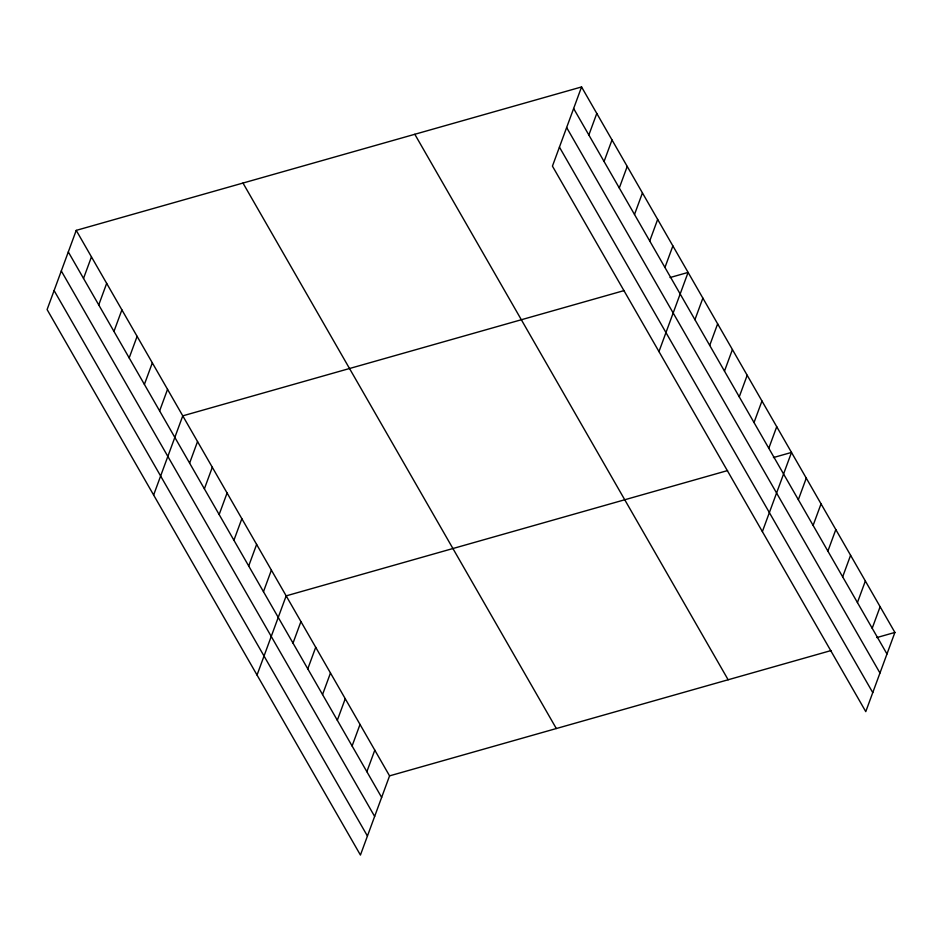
<?xml version="1.0" encoding="UTF-8"?>
<svg xmlns="http://www.w3.org/2000/svg" width="942" height="942" viewBox="0 0 942 942"><rect width="100%" height="100%" fill="white"/><g stroke="black" fill="none" stroke-linecap="round" stroke-linejoin="round"><path stroke-width="1.41" d="M76.231 230.378L47.1 309.565L360.433 855.053L389.564 775.867L76.231 230.378L581.567 86.947L894.9 632.435L865.769 711.622L552.436 166.133L581.567 86.947M83.52 278.432L91.456 256.883M98.745 304.925L106.67 283.377M113.958 331.419L121.895 309.871M129.184 357.913L137.108 336.365M144.397 384.407L152.333 362.858M159.622 410.9L167.546 389.352M153.628 495.021L182.772 415.846L624.169 290.56M189.613 463.111L197.537 441.562M204.379 488.827L212.315 467.279M219.156 514.544L227.081 492.996M233.922 540.261L241.847 518.712M248.7 565.977L256.624 544.429M263.466 591.694L271.39 570.145M257.036 675.037L286.168 595.862L727.577 470.576M293.009 643.127L300.934 621.579M307.787 668.844L315.711 647.295M322.553 694.56L330.477 673M337.318 720.277L345.255 698.717M352.096 745.993L360.021 724.433M588.856 135L596.781 113.452M366.862 771.698L374.798 750.15M604.069 161.494L612.006 139.946M619.294 187.988L627.219 166.44M634.508 214.482L642.444 192.933M649.733 240.975L657.657 219.427M664.946 267.469L672.882 245.921M658.964 351.602L688.096 272.415L670.033 277.549M694.937 319.679L702.873 298.131M709.715 345.396L717.639 323.848M724.48 371.113L732.417 349.564M739.258 396.829L747.183 375.281M754.024 422.546L761.96 400.998M768.802 448.262L776.726 426.714M762.372 531.606L791.504 452.431L773.429 457.553M798.345 499.696L806.27 478.147M813.111 525.412L821.047 503.864M827.888 551.129L835.813 529.581M842.654 576.845L850.591 555.285M857.432 602.562L865.357 581.002M872.198 628.279L880.134 606.719M389.564 775.867L830.974 650.581M876.837 637.569L894.9 632.435M573.631 108.507L886.975 653.983M566.637 127.523L879.969 673.012M559.43 147.117L872.763 692.606M414.81 134.282L728.142 679.771M242.989 183.054L556.322 728.531M68.307 251.938L381.64 797.415M61.301 270.955L374.645 816.431M54.094 290.548L367.427 836.025"/></g></svg>
